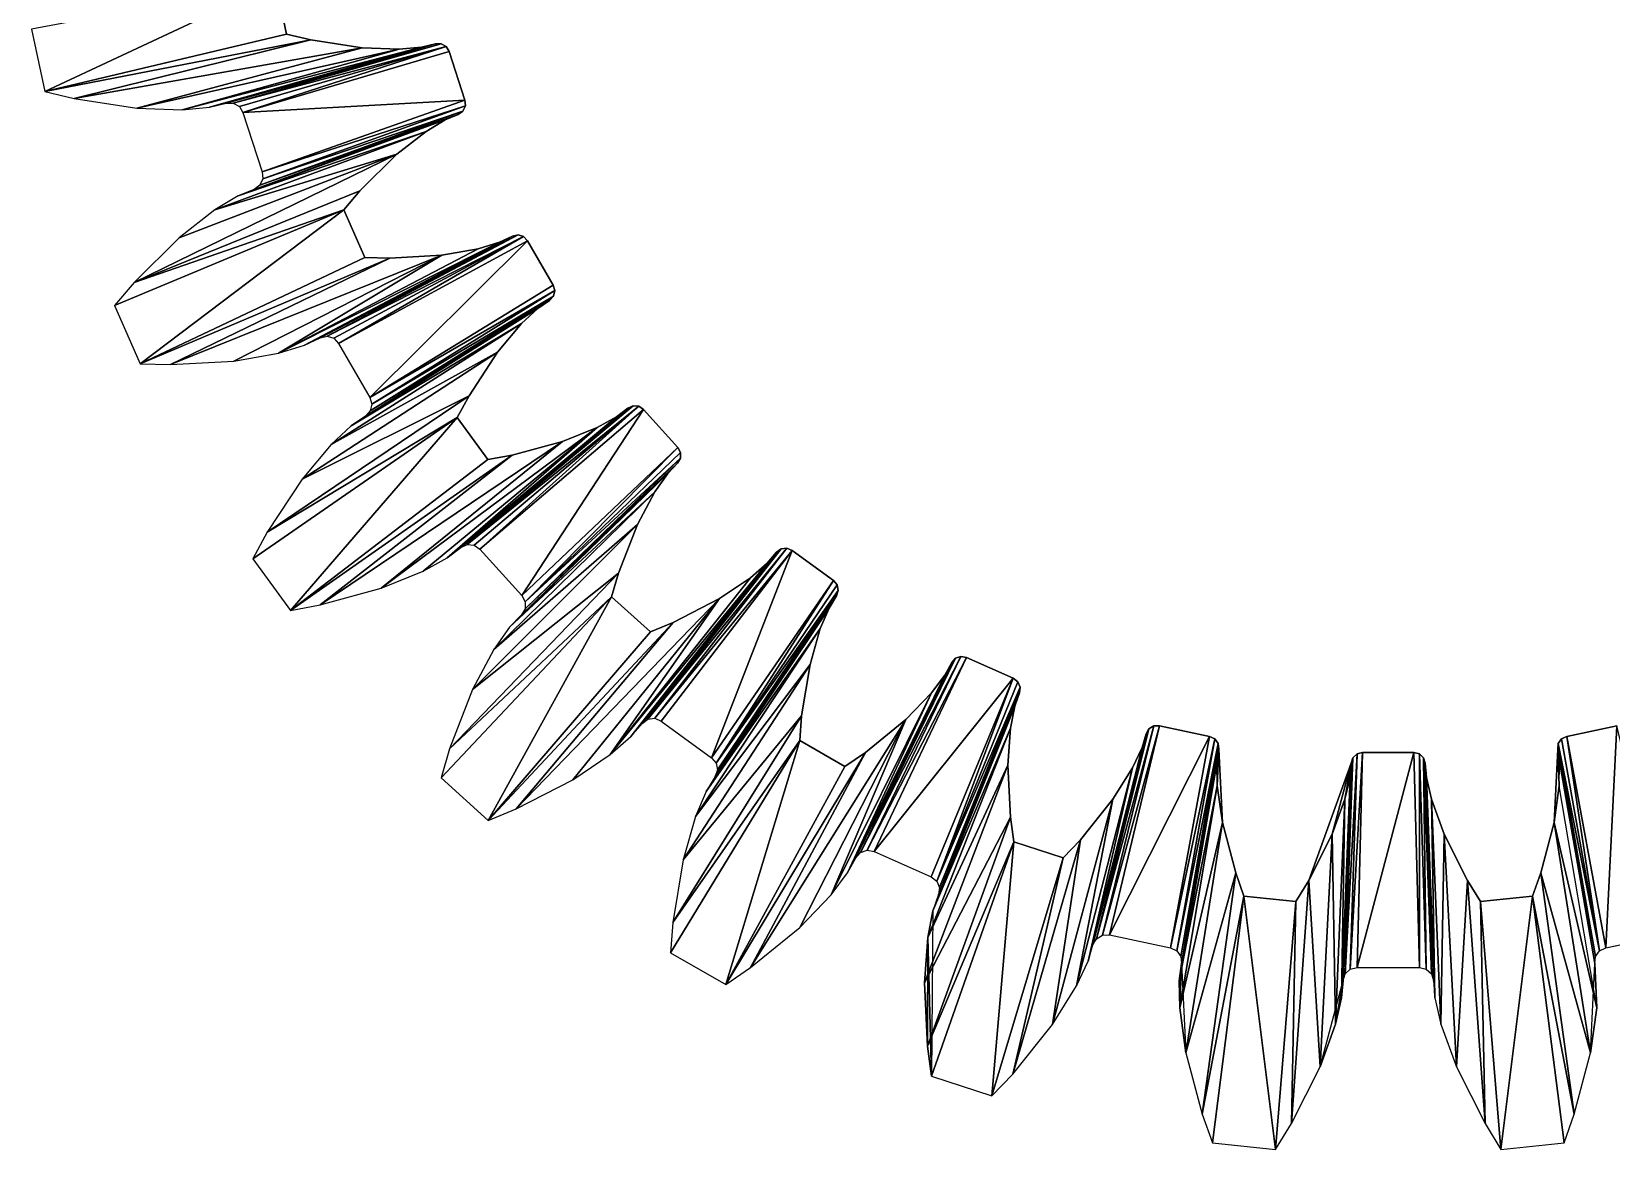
# Model space of a CAD drawing. Header units: inches. Extents: x 62 to 1153, y 3 to 780.
# Drawn here: x 717.66 to 744.51, y 434.57 to 453.57 of the extents above; entities that cross this region are included whole.
import ezdxf

# ---------------------------------------------------------------- set-up
doc = ezdxf.new("R2010")
doc.units = ezdxf.units.IN
doc.header["$MEASUREMENT"] = 0
doc.layers.add('ConstLine', color=6, linetype='Continuous')
doc.layers.add('Object', color=2, linetype='Continuous')

msp = doc.modelspace()

# ---------------------------------------------------------------- linework, layer by layer
at = {"layer": 'ConstLine'}
for points in [[(717.881, 452.55), (721.807, 454.391, 4), (717.656, 453.608)], [(721.807, 454.391, 4), (717.881, 452.55), (721.992, 453.524, 4)], [(717.881, 452.55), (722.401, 453.425, 4), (721.992, 453.524, 4)], [(722.401, 453.425, 4), (717.881, 452.55), (718.38, 452.43)], [(718.38, 452.43), (723.276, 453.289, 4), (722.401, 453.425, 4)], [(720.218, 452.239), (724.285, 453.301, 4), (723.907, 453.269, 4)], [(724.285, 453.301, 4), (720.218, 452.239), (720.678, 452.279)], [(720.678, 452.279), (724.52, 453.357, 4), (724.285, 453.301, 4)], [(724.52, 453.357, 4), (720.678, 452.279), (720.964, 452.348)], [(720.964, 452.348), (724.617, 453.359, 4), (724.52, 453.357, 4)], [(724.617, 453.359, 4), (720.964, 452.348), (721.084, 452.349)], [(721.084, 452.349), (724.703, 453.311, 4), (724.617, 453.359, 4)], [(724.703, 453.311, 4), (721.084, 452.349), (721.188, 452.291)], [(721.249, 452.189), (724.703, 453.311, 4), (721.188, 452.291)], [(724.703, 453.311, 4), (721.249, 452.189), (724.753, 453.227, 4)], [(723.276, 453.289, 4), (718.38, 452.43), (719.447, 452.265)], [(719.447, 452.265), (723.907, 453.269, 4), (723.276, 453.289, 4)], [(723.907, 453.269, 4), (719.447, 452.265), (720.218, 452.239)], [(721.249, 452.189), (725.022, 452.4, 4), (724.753, 453.227, 4)], [(725.022, 452.4, 4), (721.249, 452.189), (721.576, 451.181)], [(721.576, 451.181), (725.03, 452.303, 4), (725.022, 452.4, 4)], [(725.03, 452.303, 4), (721.576, 451.181), (721.587, 451.062)], [(721.587, 451.062), (724.989, 452.214, 4), (725.03, 452.303, 4)], [(721.168, 450.772), (724.362, 451.87, 4), (724.687, 452.065, 4)], [(724.687, 452.065, 4), (721.44, 450.885), (721.168, 450.772)], [(721.44, 450.885), (724.687, 452.065, 4), (724.909, 452.158, 4)], [(724.909, 452.158, 4), (721.537, 450.954), (721.44, 450.885)], [(724.989, 452.214, 4), (721.587, 451.062), (721.537, 450.954)], [(721.537, 450.954), (724.909, 452.158, 4), (724.989, 452.214, 4)], [(724.362, 451.87, 4), (721.168, 450.772), (720.772, 450.534)], [(720.772, 450.534), (723.863, 451.482, 4), (724.362, 451.87, 4)], [(723.863, 451.482, 4), (719.398, 449.3), (723.235, 450.858, 4)], [(719.398, 449.3), (723.863, 451.482, 4), (720.163, 450.06)], [(723.863, 451.482, 4), (720.772, 450.534), (720.163, 450.06)], [(719.398, 449.3), (722.962, 450.537, 4), (723.235, 450.858, 4)], [(722.962, 450.537, 4), (719.398, 449.3), (719.065, 448.909)], [(719.504, 447.921), (722.962, 450.537, 4), (719.065, 448.909)], [(722.962, 450.537, 4), (719.504, 447.921), (723.323, 449.727, 4)], [(722.297, 448.237), (725.83, 450.09, 4), (725.612, 449.987, 4)], [(725.83, 450.09, 4), (722.297, 448.237), (722.562, 448.363)], [(722.562, 448.363), (725.925, 450.112, 4), (725.83, 450.09, 4)], [(725.925, 450.112, 4), (722.562, 448.363), (722.678, 448.39)], [(722.678, 448.39), (726.019, 450.083, 4), (725.925, 450.112, 4)], [(726.019, 450.083, 4), (722.678, 448.39), (722.792, 448.355)], [(722.873, 448.267), (726.019, 450.083, 4), (722.792, 448.355)], [(726.019, 450.083, 4), (722.873, 448.267), (726.085, 450.012, 4)], [(721.854, 448.102), (725.612, 449.987, 4), (725.25, 449.876, 4)], [(725.612, 449.987, 4), (721.854, 448.102), (722.297, 448.237)], [(724.627, 449.765, 4), (721.854, 448.102), (725.25, 449.876, 4)], [(723.404, 447.349), (726.085, 450.012, 4), (722.873, 448.267)], [(726.085, 450.012, 4), (723.404, 447.349), (726.52, 449.259, 4)], [(719.504, 447.921), (723.744, 449.716, 4), (723.323, 449.727, 4)], [(723.744, 449.716, 4), (719.504, 447.921), (720.018, 447.907)], [(720.018, 447.907), (724.627, 449.765, 4), (723.744, 449.716, 4)], [(724.627, 449.765, 4), (720.018, 447.907), (721.095, 447.967)], [(721.854, 448.102), (724.627, 449.765, 4), (721.095, 447.967)], [(723.331, 447.032), (726.262, 448.861, 4), (726.461, 448.998, 4)], [(726.461, 448.998, 4), (723.412, 447.119), (723.331, 447.032)], [(723.404, 447.349), (726.549, 449.165, 4), (726.52, 449.259, 4)], [(726.549, 449.165, 4), (723.404, 447.349), (723.439, 447.235)], [(726.527, 449.07, 4), (723.439, 447.235), (723.412, 447.119)], [(723.412, 447.119), (726.461, 448.998, 4), (726.527, 449.07, 4)], [(723.439, 447.235), (726.527, 449.07, 4), (726.549, 449.165, 4)], [(723.089, 446.865), (725.985, 448.603, 4), (726.262, 448.861, 4)], [(726.262, 448.861, 4), (723.331, 447.032), (723.089, 446.865)], [(722.751, 446.549), (725.578, 448.119, 4), (725.985, 448.603, 4)], [(725.985, 448.603, 4), (723.089, 446.865), (722.751, 446.549)], [(722.254, 445.96), (725.093, 447.378, 4), (725.578, 448.119, 4)], [(725.578, 448.119, 4), (722.751, 446.549), (722.254, 445.96)], [(721.663, 445.056), (724.892, 447.008, 4), (725.093, 447.378, 4)], [(725.093, 447.378, 4), (722.254, 445.96), (721.663, 445.056)], [(724.72, 444.62), (727.791, 447.167, 4), (727.6, 447.021, 4)], [(727.791, 447.167, 4), (724.72, 444.62), (724.954, 444.799)], [(724.954, 444.799), (727.88, 447.208, 4), (727.791, 447.167, 4)], [(727.88, 447.208, 4), (724.954, 444.799), (725.062, 444.849)], [(725.062, 444.849), (727.977, 447.199, 4), (727.88, 447.208, 4)], [(727.977, 447.199, 4), (725.062, 444.849), (725.18, 444.838)], [(725.278, 444.769), (727.977, 447.199, 4), (725.18, 444.838)], [(727.977, 447.199, 4), (725.278, 444.769), (728.057, 447.143, 4)], [(725.987, 443.981), (728.057, 447.143, 4), (725.278, 444.769)], [(728.057, 447.143, 4), (725.987, 443.981), (728.639, 446.497, 4)], [(722.055, 443.73), (724.892, 447.008, 4), (721.419, 444.605)], [(724.892, 447.008, 4), (721.663, 445.056), (721.419, 444.605)], [(724.892, 447.008, 4), (722.055, 443.73), (725.414, 446.291, 4)], [(727.268, 446.837, 4), (724.72, 444.62), (727.6, 447.021, 4)], [(722.56, 443.823), (726.682, 446.599, 4), (725.828, 446.367, 4)], [(726.682, 446.599, 4), (722.56, 443.823), (723.601, 444.106)], [(723.601, 444.106), (727.268, 446.837, 4), (726.682, 446.599, 4)], [(727.268, 446.837, 4), (723.601, 444.106), (724.315, 444.396)], [(724.72, 444.62), (727.268, 446.837, 4), (724.315, 444.396)], [(722.055, 443.73), (725.828, 446.367, 4), (725.414, 446.291, 4)], [(725.828, 446.367, 4), (722.055, 443.73), (722.56, 443.823)], [(726.045, 443.877), (728.639, 446.497, 4), (725.987, 443.981)], [(726.044, 443.758), (728.635, 446.23, 4), (728.685, 446.314, 4)], [(728.685, 446.314, 4), (726.045, 443.877), (726.044, 443.758)], [(728.639, 446.497, 4), (726.045, 443.877), (728.686, 446.412, 4)], [(726.045, 443.877), (728.685, 446.314, 4), (728.686, 446.412, 4)], [(725.781, 443.442), (728.252, 445.744, 4), (728.469, 446.055, 4)], [(728.469, 446.055, 4), (725.983, 443.656), (725.781, 443.442)], [(725.983, 443.656), (728.469, 446.055, 4), (728.635, 446.23, 4)], [(728.635, 446.23, 4), (726.044, 443.758), (725.983, 443.656)], [(725.516, 443.063), (727.954, 445.187, 4), (728.252, 445.744, 4)], [(728.252, 445.744, 4), (725.781, 443.442), (725.516, 443.063)], [(727.954, 445.187, 4), (725.516, 443.063), (725.152, 442.383)], [(725.152, 442.383), (727.634, 444.361, 4), (727.954, 445.187, 4)], [(728.034, 441.809), (730.395, 444.774, 4), (730.317, 444.716, 4)], [(730.395, 444.774, 4), (728.034, 441.809), (728.129, 441.88)], [(730.16, 444.533, 4), (728.034, 441.809), (730.317, 444.716, 4)], [(728.129, 441.88), (730.492, 444.786, 4), (730.395, 444.774, 4)], [(730.492, 444.786, 4), (728.129, 441.88), (728.248, 441.895)], [(728.248, 441.895), (730.582, 444.747, 4), (730.492, 444.786, 4)], [(730.582, 444.747, 4), (728.248, 441.895), (728.357, 441.848)], [(729.215, 441.224), (730.582, 444.747, 4), (728.357, 441.848)], [(730.582, 444.747, 4), (729.215, 441.224), (731.285, 444.236, 4)], [(727.493, 441.282), (730.16, 444.533, 4), (729.874, 444.284, 4)], [(730.16, 444.533, 4), (727.493, 441.282), (727.843, 441.586)], [(728.034, 441.809), (730.16, 444.533, 4), (727.843, 441.586)], [(724.762, 441.377), (727.515, 443.957, 4), (727.634, 444.361, 4)], [(727.634, 444.361, 4), (725.152, 442.383), (724.762, 441.377)], [(729.35, 443.929, 4), (727.493, 441.282), (729.874, 444.284, 4)], [(729.293, 441.135), (731.285, 444.236, 4), (729.215, 441.224)], [(731.285, 444.236, 4), (729.293, 441.135), (731.35, 444.163, 4)], [(729.293, 441.135), (731.368, 444.067, 4), (731.35, 444.163, 4)], [(725.42, 440.161), (727.515, 443.957, 4), (724.617, 440.884)], [(727.515, 443.957, 4), (724.762, 441.377), (724.617, 440.884)], [(727.515, 443.957, 4), (725.42, 440.161), (728.174, 443.364, 4)], [(725.895, 440.357), (729.35, 443.929, 4), (728.563, 443.525, 4)], [(729.35, 443.929, 4), (725.895, 440.357), (726.855, 440.85)], [(727.493, 441.282), (729.35, 443.929, 4), (726.855, 440.85)], [(731.337, 443.974, 4), (729.316, 441.018), (729.278, 440.905)], [(729.278, 440.905), (731.211, 443.769, 4), (731.337, 443.974, 4)], [(731.368, 444.067, 4), (729.293, 441.135), (729.316, 441.018)], [(729.316, 441.018), (731.337, 443.974, 4), (731.368, 444.067, 4)], [(729.125, 440.654), (731.063, 443.419, 4), (731.211, 443.769, 4)], [(731.211, 443.769, 4), (729.278, 440.905), (729.125, 440.654)], [(725.42, 440.161), (728.563, 443.525, 4), (728.174, 443.364, 4)], [(728.563, 443.525, 4), (725.42, 440.161), (725.895, 440.357)], [(728.944, 440.228), (730.888, 442.812, 4), (731.063, 443.419, 4)], [(731.063, 443.419, 4), (729.125, 440.654), (728.944, 440.228)], [(731.747, 439.615), (733.297, 442.843, 4), (731.668, 439.525)], [(733.182, 442.631, 4), (731.668, 439.525), (733.297, 442.843, 4)], [(731.747, 439.615), (733.454, 442.948, 4), (733.361, 442.916, 4)], [(733.454, 442.948, 4), (731.747, 439.615), (731.86, 439.653)], [(733.297, 442.843, 4), (731.747, 439.615), (733.361, 442.916, 4)], [(731.86, 439.653), (733.55, 442.929, 4), (733.454, 442.948, 4)], [(733.55, 442.929, 4), (731.86, 439.653), (731.977, 439.63)], [(731.977, 439.63), (734.344, 442.575, 4), (733.55, 442.929, 4)], [(728.73, 439.488), (730.746, 441.938, 4), (730.888, 442.812, 4)], [(730.888, 442.812, 4), (728.944, 440.228), (728.73, 439.488)], [(732.953, 442.328, 4), (731.528, 439.267), (733.182, 442.631, 4)], [(731.668, 439.525), (733.182, 442.631, 4), (731.528, 439.267)], [(734.344, 442.575, 4), (731.977, 439.63), (732.945, 439.199)], [(733.041, 439.127), (734.344, 442.575, 4), (732.945, 439.199)], [(734.344, 442.575, 4), (733.041, 439.127), (734.422, 442.517, 4)], [(731.528, 439.267), (732.953, 442.328, 4), (731.249, 438.897)], [(732.515, 441.873, 4), (731.249, 438.897), (732.953, 442.328, 4)], [(733.041, 439.127), (734.461, 442.427, 4), (734.422, 442.517, 4)], [(734.461, 442.427, 4), (733.041, 439.127), (733.087, 439.018)], [(733.073, 438.899), (734.369, 442.102, 4), (734.449, 442.33, 4)], [(734.449, 442.33, 4), (733.087, 439.018), (733.073, 438.899)], [(733.087, 439.018), (734.449, 442.33, 4), (734.461, 442.427, 4)], [(734.369, 442.102, 4), (733.073, 438.899), (732.976, 438.622)], [(732.976, 438.622), (734.297, 441.73, 4), (734.369, 442.102, 4)], [(728.558, 438.422), (730.714, 441.519, 4), (730.746, 441.938, 4)], [(730.746, 441.938, 4), (728.73, 439.488), (728.558, 438.422)], [(729.878, 437.66), (732.515, 441.873, 4), (731.829, 441.313, 4)], [(732.515, 441.873, 4), (729.878, 437.66), (730.715, 438.342)], [(731.249, 438.897), (732.515, 441.873, 4), (730.715, 438.342)], [(735.756, 438.15), (736.733, 441.766, 4), (736.649, 441.716, 4)], [(736.733, 441.766, 4), (735.756, 438.15), (735.859, 438.212)], [(735.859, 438.212), (736.831, 441.767, 4), (736.733, 441.766, 4)], [(736.831, 441.767, 4), (735.859, 438.212), (735.978, 438.213)], [(735.978, 438.213), (737.681, 441.586, 4), (736.831, 441.767, 4)], [(744.418, 437.993), (744.602, 441.767, 4), (743.752, 441.586, 4)], [(744.602, 441.767, 4), (744.418, 437.993), (745.455, 438.213)], [(730.714, 441.519, 4), (728.558, 438.422), (728.518, 437.91)], [(729.455, 437.369), (730.714, 441.519, 4), (728.518, 437.91)], [(730.714, 441.519, 4), (729.455, 437.369), (731.482, 441.075, 4)], [(732.888, 438.168), (734.251, 441.099, 4), (734.297, 441.73, 4)], [(734.297, 441.73, 4), (732.976, 438.622), (732.888, 438.168)], [(735.756, 438.15), (736.602, 441.63, 4), (735.698, 438.046)], [(736.533, 441.399, 4), (735.698, 438.046), (736.602, 441.63, 4)], [(736.602, 441.63, 4), (735.756, 438.15), (736.649, 441.716, 4)], [(737.681, 441.586, 4), (735.978, 438.213), (737.015, 437.993)], [(737.015, 437.993), (737.77, 441.545, 4), (737.681, 441.586, 4)], [(737.77, 441.545, 4), (737.015, 437.993), (737.123, 437.943)], [(737.123, 437.943), (737.826, 441.465, 4), (737.77, 441.545, 4)], [(743.607, 441.465, 4), (744.31, 437.943), (743.663, 441.545, 4)], [(744.31, 437.943), (743.752, 441.586, 4), (743.663, 441.545, 4)], [(743.752, 441.586, 4), (744.31, 437.943), (744.418, 437.993)], [(729.455, 437.369), (731.829, 441.313, 4), (731.482, 441.075, 4)], [(731.829, 441.313, 4), (729.455, 437.369), (729.878, 437.66)], [(735.698, 438.046), (736.533, 441.399, 4), (735.614, 437.765)], [(736.372, 441.056, 4), (735.614, 437.765), (736.533, 441.399, 4)], [(737.826, 441.465, 4), (737.123, 437.943), (737.192, 437.845)], [(737.192, 437.845), (737.835, 441.368, 4), (737.826, 441.465, 4)], [(737.835, 441.368, 4), (737.192, 437.845), (737.203, 437.727)], [(737.203, 437.727), (737.804, 441.129, 4), (737.835, 441.368, 4)], [(737.811, 440.75, 4), (737.835, 441.368, 4), (737.804, 441.129, 4)], [(737.835, 441.368, 4), (737.811, 440.75, 4), (737.898, 440.124, 4)], [(739.983, 437.552), (740.187, 441.291, 4), (740.115, 441.225, 4)], [(740.187, 441.291, 4), (739.983, 437.552), (740.07, 437.633)], [(740.086, 441.132, 4), (739.983, 437.552), (740.115, 441.225, 4)], [(740.07, 437.633), (740.282, 441.313, 4), (740.187, 441.291, 4)], [(740.282, 441.313, 4), (740.07, 437.633), (740.186, 437.66)], [(740.186, 437.66), (741.151, 441.313, 4), (740.282, 441.313, 4)], [(741.151, 441.313, 4), (740.186, 437.66), (741.247, 437.66)], [(741.247, 437.66), (741.247, 441.291, 4), (741.151, 441.313, 4)], [(741.247, 441.291, 4), (741.247, 437.66), (741.363, 437.633)], [(741.363, 437.633), (741.318, 441.225, 4), (741.247, 441.291, 4)], [(741.318, 441.225, 4), (741.363, 437.633), (741.45, 437.552)], [(741.45, 437.552), (741.347, 441.132, 4), (741.318, 441.225, 4)], [(743.622, 440.75, 4), (743.598, 441.368, 4), (743.536, 440.124, 4)], [(743.598, 441.368, 4), (744.241, 437.845), (743.607, 441.465, 4)], [(743.598, 441.368, 4), (743.622, 440.75, 4), (743.629, 441.129, 4)], [(743.629, 441.129, 4), (744.231, 437.727), (743.598, 441.368, 4)], [(744.241, 437.845), (743.598, 441.368, 4), (744.231, 437.727)], [(744.31, 437.943), (743.607, 441.465, 4), (744.241, 437.845)], [(732.832, 437.399), (734.295, 440.215, 4), (734.251, 441.099, 4)], [(734.251, 441.099, 4), (732.888, 438.168), (732.832, 437.399)], [(736.038, 440.519, 4), (735.419, 437.346), (736.372, 441.056, 4)], [(735.614, 437.765), (736.372, 441.056, 4), (735.419, 437.346)], [(737.165, 437.435), (737.811, 440.75, 4), (737.804, 441.129, 4)], [(737.804, 441.129, 4), (737.203, 437.727), (737.165, 437.435)], [(740.086, 441.132, 4), (739.367, 439.137, 4), (739.766, 439.927, 4)], [(740.086, 441.132, 4), (739.766, 439.927, 4), (739.981, 440.522, 4)], [(740.067, 440.891, 4), (739.948, 437.438), (740.086, 441.132, 4)], [(739.983, 437.552), (740.086, 441.132, 4), (739.948, 437.438)], [(740.086, 441.132, 4), (739.981, 440.522, 4), (740.067, 440.891, 4)], [(741.347, 441.132, 4), (741.45, 437.552), (741.486, 437.438)], [(741.486, 437.438), (741.366, 440.891, 4), (741.347, 441.132, 4)], [(737.811, 440.75, 4), (737.165, 437.435), (737.173, 436.973)], [(737.173, 436.973), (737.898, 440.124, 4), (737.811, 440.75, 4)], [(739.981, 440.522, 4), (739.924, 437.145), (740.067, 440.891, 4)], [(739.948, 437.438), (740.067, 440.891, 4), (739.924, 437.145)], [(741.509, 437.145), (741.452, 440.522, 4), (741.366, 440.891, 4)], [(741.366, 440.891, 4), (741.486, 437.438), (741.509, 437.145)], [(743.536, 440.124, 4), (744.26, 436.973), (743.622, 440.75, 4)], [(735.419, 437.346), (736.038, 440.519, 4), (735.012, 436.691)], [(735.484, 439.829, 4), (735.012, 436.691), (736.038, 440.519, 4)], [(739.766, 439.927, 4), (739.82, 436.695), (739.981, 440.522, 4)], [(739.924, 437.145), (739.981, 440.522, 4), (739.82, 436.695)], [(741.452, 440.522, 4), (741.509, 437.145), (741.613, 436.695)], [(741.613, 436.695), (741.667, 439.927, 4), (741.452, 440.522, 4)], [(734.295, 440.215, 4), (732.832, 437.399), (732.885, 436.321)], [(732.885, 436.321), (734.35, 439.798, 4), (734.295, 440.215, 4)], [(737.898, 440.124, 4), (737.173, 436.973), (737.279, 436.209)], [(737.279, 436.209), (738.124, 439.268, 4), (737.898, 440.124, 4)], [(739.367, 439.137, 4), (739.558, 435.969), (739.766, 439.927, 4)], [(739.82, 436.695), (739.766, 439.927, 4), (739.558, 435.969)], [(741.667, 439.927, 4), (741.613, 436.695), (741.876, 435.969)], [(741.876, 435.969), (742.066, 439.137, 4), (741.667, 439.927, 4)], [(743.309, 439.268, 4), (744.154, 436.209), (743.536, 440.124, 4)], [(744.26, 436.973), (743.536, 440.124, 4), (744.154, 436.209)], [(734.35, 439.798, 4), (732.885, 436.321), (732.953, 435.812)], [(733.981, 435.478), (734.35, 439.798, 4), (732.953, 435.812)], [(734.35, 439.798, 4), (733.981, 435.478), (735.194, 439.524, 4)], [(735.194, 439.524, 4), (734.335, 435.85), (735.484, 439.829, 4)], [(735.012, 436.691), (735.484, 439.829, 4), (734.335, 435.85)], [(734.335, 435.85), (735.194, 439.524, 4), (733.981, 435.478)], [(738.124, 439.268, 4), (737.279, 436.209), (737.555, 435.166)], [(737.555, 435.166), (738.265, 438.871, 4), (738.124, 439.268, 4)], [(739.558, 435.969), (739.367, 439.137, 4), (739.071, 435.006)], [(739.147, 438.779, 4), (739.071, 435.006), (739.367, 439.137, 4)], [(742.066, 439.137, 4), (741.876, 435.969), (742.362, 435.006)], [(742.362, 435.006), (742.287, 438.779, 4), (742.066, 439.137, 4)], [(743.168, 438.871, 4), (743.879, 435.166), (743.309, 439.268, 4)], [(744.154, 436.209), (743.309, 439.268, 4), (743.879, 435.166)], [(738.265, 438.871, 4), (737.555, 435.166), (737.727, 434.682)], [(738.802, 434.569), (738.265, 438.871, 4), (737.727, 434.682)], [(738.265, 438.871, 4), (738.802, 434.569), (739.147, 438.779, 4)], [(742.631, 434.569), (743.168, 438.871, 4), (742.287, 438.779, 4)], [(743.168, 438.871, 4), (742.631, 434.569), (743.707, 434.682)], [(743.879, 435.166), (743.168, 438.871, 4), (743.707, 434.682)], [(732.953, 435.812), (732.888, 438.168), (732.976, 438.622)], [(739.071, 435.006), (739.147, 438.779, 4), (738.802, 434.569)], [(742.287, 438.779, 4), (742.362, 435.006), (742.631, 434.569)], [(732.888, 438.168), (732.885, 436.321), (732.832, 437.399)], [(732.885, 436.321), (732.888, 438.168), (732.953, 435.812)], [(737.203, 437.727), (737.173, 436.973), (737.165, 437.435)], [(737.173, 436.973), (737.203, 437.727), (737.279, 436.209)], [(744.154, 436.209), (744.231, 437.727), (744.26, 436.973)], [(739.558, 435.969), (739.948, 437.438), (739.82, 436.695)], [(739.82, 436.695), (739.948, 437.438), (739.924, 437.145)]]:
    msp.add_3dface(points, dxfattribs=at)
at = {"layer": 'Object'}
for p, q in [((721.807, 454.391, 4), (721.992, 453.524, 4)), ((717.656, 453.608), (717.881, 452.55)), ((717.881, 452.55), (721.992, 453.524, 4)), ((721.992, 453.524, 4), (722.401, 453.425, 4)), ((722.401, 453.425, 4), (723.276, 453.289, 4)), ((723.907, 453.269, 4), (724.285, 453.301, 4)), ((724.285, 453.301, 4), (724.52, 453.357, 4)), ((724.52, 453.357, 4), (724.62, 453.357, 4)), ((724.62, 453.357, 4), (724.703, 453.311, 4)), ((724.703, 453.311, 4), (724.753, 453.227, 4)), ((723.276, 453.289, 4), (723.907, 453.269, 4)), ((724.753, 453.227, 4), (725.022, 452.4, 4)), ((717.881, 452.55), (718.38, 452.43)), ((718.38, 452.43), (719.447, 452.265)), ((719.447, 452.265), (720.218, 452.239)), ((720.218, 452.239), (720.678, 452.279)), ((720.678, 452.279), (720.964, 452.348)), ((720.964, 452.348), (721.084, 452.349)), ((721.084, 452.349), (721.188, 452.291)), ((721.188, 452.291), (721.249, 452.189)), ((725.03, 452.303, 4), (724.989, 452.214, 4)), ((725.022, 452.4, 4), (725.03, 452.303, 4)), ((721.249, 452.189), (721.576, 451.181)), ((724.687, 452.065, 4), (724.362, 451.87, 4)), ((724.909, 452.158, 4), (724.687, 452.065, 4)), ((724.989, 452.214, 4), (724.909, 452.158, 4)), ((724.362, 451.87, 4), (723.863, 451.482, 4)), ((723.863, 451.482, 4), (723.235, 450.858, 4)), ((721.576, 451.181), (721.587, 451.062)), ((721.44, 450.885), (721.168, 450.772)), ((721.537, 450.954), (721.44, 450.885)), ((721.587, 451.062), (721.537, 450.954)), ((721.168, 450.772), (720.772, 450.534)), ((723.235, 450.858, 4), (722.962, 450.537, 4)), ((719.065, 448.909), (722.962, 450.537, 4)), ((720.772, 450.534), (720.163, 450.06)), ((722.962, 450.537, 4), (723.323, 449.727, 4)), ((725.612, 449.987, 4), (725.83, 450.09, 4)), ((725.83, 450.09, 4), (725.925, 450.112, 4)), ((725.925, 450.112, 4), (726.019, 450.083, 4)), ((726.019, 450.083, 4), (726.085, 450.012, 4)), ((720.163, 450.06), (719.398, 449.3)), ((724.627, 449.765, 4), (725.25, 449.876, 4)), ((725.25, 449.876, 4), (725.612, 449.987, 4)), ((726.085, 450.012, 4), (726.52, 449.259, 4)), ((723.323, 449.727, 4), (719.504, 447.921)), ((723.323, 449.727, 4), (723.744, 449.716, 4)), ((723.744, 449.716, 4), (724.627, 449.765, 4)), ((719.398, 449.3), (719.065, 448.909)), ((726.461, 448.998, 4), (726.262, 448.861, 4)), ((726.527, 449.07, 4), (726.461, 448.998, 4)), ((726.52, 449.259, 4), (726.549, 449.165, 4)), ((726.549, 449.165, 4), (726.527, 449.07, 4)), ((719.065, 448.909), (719.504, 447.921)), ((726.262, 448.861, 4), (725.985, 448.603, 4)), ((725.985, 448.603, 4), (725.578, 448.119, 4)), ((721.854, 448.102), (722.297, 448.237)), ((722.297, 448.237), (722.562, 448.363)), ((722.562, 448.363), (722.678, 448.39)), ((722.678, 448.39), (722.792, 448.355)), ((722.792, 448.355), (722.873, 448.267)), ((722.873, 448.267), (723.404, 447.349)), ((720.018, 447.907), (721.095, 447.967)), ((721.095, 447.967), (721.854, 448.102)), ((725.578, 448.119, 4), (725.093, 447.378, 4)), ((719.504, 447.921), (720.018, 447.907)), ((723.412, 447.119), (723.331, 447.032)), ((723.404, 447.349), (723.439, 447.235)), ((723.439, 447.235), (723.412, 447.119)), ((725.093, 447.378, 4), (724.892, 447.008, 4)), ((727.6, 447.021, 4), (727.791, 447.167, 4)), ((727.791, 447.167, 4), (727.88, 447.208, 4)), ((727.88, 447.208, 4), (727.977, 447.199, 4)), ((727.977, 447.199, 4), (728.057, 447.143, 4)), ((728.057, 447.143, 4), (728.639, 446.497, 4)), ((724.892, 447.008, 4), (721.419, 444.605)), ((723.089, 446.865), (722.751, 446.549)), ((723.331, 447.032), (723.089, 446.865)), ((724.892, 447.008, 4), (725.414, 446.291, 4)), ((727.268, 446.837, 4), (727.6, 447.021, 4)), ((725.828, 446.367, 4), (726.682, 446.599, 4)), ((726.682, 446.599, 4), (727.268, 446.837, 4)), ((722.751, 446.549), (722.254, 445.96)), ((725.414, 446.291, 4), (725.828, 446.367, 4)), ((728.685, 446.314, 4), (728.635, 446.23, 4)), ((728.639, 446.497, 4), (728.686, 446.412, 4)), ((728.686, 446.412, 4), (728.685, 446.314, 4)), ((725.414, 446.291, 4), (722.055, 443.73)), ((728.469, 446.055, 4), (728.252, 445.744, 4)), ((728.635, 446.23, 4), (728.469, 446.055, 4)), ((722.254, 445.96), (721.663, 445.056)), ((728.252, 445.744, 4), (727.954, 445.187, 4)), ((721.663, 445.056), (721.419, 444.605)), ((727.954, 445.187, 4), (727.634, 444.361, 4)), ((724.72, 444.62), (724.954, 444.799)), ((724.954, 444.799), (725.062, 444.849)), ((725.062, 444.849), (725.18, 444.838)), ((725.18, 444.838), (725.278, 444.769)), ((725.278, 444.769), (725.987, 443.981)), ((730.16, 444.533, 4), (730.317, 444.716, 4)), ((730.317, 444.716, 4), (730.395, 444.774, 4)), ((730.395, 444.774, 4), (730.492, 444.786, 4)), ((730.492, 444.786, 4), (730.582, 444.747, 4)), ((730.582, 444.747, 4), (731.285, 444.236, 4)), ((721.419, 444.605), (722.055, 443.73)), ((724.315, 444.396), (724.72, 444.62)), ((729.874, 444.284, 4), (730.16, 444.533, 4)), ((723.601, 444.106), (724.315, 444.396)), ((727.634, 444.361, 4), (727.515, 443.957, 4)), ((729.35, 443.929, 4), (729.874, 444.284, 4)), ((731.285, 444.236, 4), (731.35, 444.163, 4)), ((731.35, 444.163, 4), (731.368, 444.067, 4)), ((722.56, 443.823), (723.601, 444.106)), ((727.515, 443.957, 4), (724.617, 440.884)), ((725.987, 443.981), (726.045, 443.877)), ((727.515, 443.957, 4), (728.174, 443.364, 4)), ((728.563, 443.525, 4), (729.35, 443.929, 4)), ((731.337, 443.974, 4), (731.211, 443.769, 4)), ((731.368, 444.067, 4), (731.337, 443.974, 4)), ((722.055, 443.73), (722.56, 443.823)), ((722.055, 443.73), (722.055, 443.73)), ((725.983, 443.656), (725.781, 443.442)), ((726.044, 443.758), (725.983, 443.656)), ((726.045, 443.877), (726.044, 443.758)), ((731.211, 443.769, 4), (731.063, 443.419, 4)), ((728.174, 443.364, 4), (725.42, 440.161)), ((725.781, 443.442), (725.516, 443.063)), ((728.174, 443.364, 4), (728.563, 443.525, 4)), ((731.063, 443.419, 4), (730.888, 442.812, 4)), ((725.516, 443.063), (725.152, 442.383)), ((733.182, 442.631, 4), (733.297, 442.843, 4)), ((733.297, 442.843, 4), (733.361, 442.916, 4)), ((733.361, 442.916, 4), (733.454, 442.948, 4)), ((733.454, 442.948, 4), (733.55, 442.929, 4)), ((733.55, 442.929, 4), (734.344, 442.575, 4)), ((730.888, 442.812, 4), (730.746, 441.938, 4)), ((732.953, 442.328, 4), (733.182, 442.631, 4)), ((734.344, 442.575, 4), (734.422, 442.517, 4)), ((725.152, 442.383), (724.762, 441.377)), ((732.515, 441.873, 4), (732.953, 442.328, 4)), ((734.449, 442.33, 4), (734.369, 442.102, 4)), ((734.422, 442.517, 4), (734.461, 442.427, 4)), ((734.461, 442.427, 4), (734.449, 442.33, 4)), ((734.369, 442.102, 4), (734.297, 441.73, 4)), ((727.843, 441.586), (728.034, 441.809)), ((728.034, 441.809), (728.129, 441.88)), ((728.129, 441.88), (728.248, 441.895)), ((728.248, 441.895), (728.357, 441.848)), ((728.357, 441.848), (729.215, 441.224)), ((730.746, 441.938, 4), (730.714, 441.519, 4)), ((731.829, 441.313, 4), (732.515, 441.873, 4)), ((736.649, 441.716, 4), (736.733, 441.766, 4)), ((736.733, 441.766, 4), (736.831, 441.767, 4)), ((736.831, 441.767, 4), (737.681, 441.586, 4)), ((743.752, 441.586, 4), (744.602, 441.767, 4)), ((727.493, 441.282), (727.843, 441.586)), ((730.714, 441.519, 4), (728.518, 437.91)), ((730.714, 441.519, 4), (731.482, 441.075, 4)), ((734.297, 441.73, 4), (734.251, 441.099, 4)), ((736.533, 441.399, 4), (736.602, 441.63, 4)), ((736.602, 441.63, 4), (736.649, 441.716, 4)), ((737.681, 441.586, 4), (737.77, 441.545, 4)), ((737.77, 441.545, 4), (737.826, 441.465, 4)), ((743.607, 441.465, 4), (743.663, 441.545, 4)), ((743.663, 441.545, 4), (743.752, 441.586, 4)), ((724.762, 441.377), (724.617, 440.884)), ((726.855, 440.85), (727.493, 441.282)), ((729.215, 441.224), (729.293, 441.135)), ((731.482, 441.075, 4), (731.829, 441.313, 4)), ((736.372, 441.056, 4), (736.533, 441.399, 4)), ((737.826, 441.465, 4), (737.835, 441.368, 4)), ((737.835, 441.368, 4), (737.898, 440.124, 4)), ((740.086, 441.132, 4), (740.115, 441.225, 4)), ((740.115, 441.225, 4), (740.187, 441.291, 4)), ((740.187, 441.291, 4), (740.282, 441.313, 4)), ((740.282, 441.313, 4), (741.151, 441.313, 4)), ((741.151, 441.313, 4), (741.247, 441.291, 4)), ((741.247, 441.291, 4), (741.318, 441.225, 4)), ((741.318, 441.225, 4), (741.347, 441.132, 4)), ((743.536, 440.124, 4), (743.598, 441.368, 4)), ((743.598, 441.368, 4), (743.607, 441.465, 4)), ((729.316, 441.018), (729.278, 440.905)), ((729.293, 441.135), (729.316, 441.018)), ((731.482, 441.075, 4), (729.455, 437.369)), ((734.251, 441.099, 4), (734.295, 440.215, 4)), ((736.038, 440.519, 4), (736.372, 441.056, 4)), ((739.367, 439.137, 4), (740.086, 441.132, 4)), ((741.347, 441.132, 4), (741.366, 440.891, 4)), ((724.617, 440.884), (725.42, 440.161)), ((725.895, 440.357), (726.855, 440.85)), ((729.278, 440.905), (729.125, 440.654)), ((741.366, 440.891, 4), (741.452, 440.522, 4)), ((729.125, 440.654), (728.944, 440.228)), ((735.484, 439.829, 4), (736.038, 440.519, 4)), ((741.452, 440.522, 4), (741.667, 439.927, 4)), ((725.42, 440.161), (725.895, 440.357)), ((728.944, 440.228), (728.73, 439.488)), ((734.295, 440.215, 4), (734.35, 439.798, 4)), ((737.898, 440.124, 4), (738.124, 439.268, 4)), ((741.667, 439.927, 4), (742.066, 439.137, 4)), ((743.309, 439.268, 4), (743.536, 440.124, 4)), ((731.668, 439.525), (731.747, 439.615)), ((731.747, 439.615), (731.86, 439.653)), ((731.86, 439.653), (731.977, 439.63)), ((731.977, 439.63), (732.945, 439.199)), ((734.35, 439.798, 4), (732.953, 435.812)), ((734.35, 439.798, 4), (735.194, 439.524, 4)), ((735.194, 439.524, 4), (735.484, 439.829, 4)), ((728.73, 439.488), (728.558, 438.422)), ((731.528, 439.267), (731.668, 439.525)), ((735.194, 439.524, 4), (733.981, 435.478)), ((731.249, 438.897), (731.528, 439.267)), ((732.945, 439.199), (733.041, 439.127)), ((733.041, 439.127), (733.087, 439.018)), ((738.124, 439.268, 4), (738.265, 438.871, 4)), ((739.147, 438.779, 4), (739.367, 439.137, 4)), ((742.066, 439.137, 4), (742.287, 438.779, 4)), ((743.168, 438.871, 4), (743.309, 439.268, 4)), ((730.715, 438.342), (731.249, 438.897)), ((733.073, 438.899), (732.976, 438.622)), ((733.087, 439.018), (733.073, 438.899)), ((738.265, 438.871, 4), (737.727, 434.682)), ((738.265, 438.871, 4), (739.147, 438.779, 4)), ((742.287, 438.779, 4), (743.168, 438.871, 4)), ((743.168, 438.871, 4), (743.707, 434.682)), ((732.976, 438.622), (732.888, 438.168)), ((739.147, 438.779, 4), (738.802, 434.569)), ((742.287, 438.779, 4), (742.631, 434.569)), ((728.558, 438.422), (728.518, 437.91)), ((729.878, 437.66), (730.715, 438.342)), ((732.888, 438.168), (732.832, 437.399)), ((735.614, 437.765), (735.698, 438.046)), ((735.698, 438.046), (735.756, 438.15)), ((735.756, 438.15), (735.859, 438.212)), ((735.859, 438.212), (735.978, 438.213)), ((735.978, 438.213), (737.015, 437.993)), ((737.015, 437.993), (737.123, 437.943)), ((744.31, 437.943), (744.418, 437.993)), ((744.418, 437.993), (745.455, 438.213)), ((728.518, 437.91), (729.455, 437.369)), ((735.419, 437.346), (735.614, 437.765)), ((737.123, 437.943), (737.192, 437.845)), ((737.203, 437.727), (737.165, 437.435)), ((737.192, 437.845), (737.203, 437.727)), ((744.231, 437.727), (744.241, 437.845)), ((744.26, 436.973), (744.231, 437.727)), ((744.241, 437.845), (744.31, 437.943)), ((729.455, 437.369), (729.878, 437.66)), ((739.948, 437.438), (739.983, 437.552)), ((739.983, 437.552), (740.07, 437.633)), ((740.07, 437.633), (740.186, 437.66)), ((740.186, 437.66), (741.247, 437.66)), ((741.247, 437.66), (741.363, 437.633)), ((741.363, 437.633), (741.45, 437.552)), ((741.45, 437.552), (741.486, 437.438)), ((732.832, 437.399), (732.885, 436.321)), ((735.012, 436.691), (735.419, 437.346)), ((737.165, 437.435), (737.173, 436.973)), ((739.924, 437.145), (739.948, 437.438)), ((741.486, 437.438), (741.509, 437.145)), ((737.173, 436.973), (737.279, 436.209)), ((739.82, 436.695), (739.924, 437.145)), ((741.509, 437.145), (741.613, 436.695)), ((744.154, 436.209), (744.26, 436.973)), ((734.335, 435.85), (735.012, 436.691)), ((739.558, 435.969), (739.82, 436.695)), ((741.613, 436.695), (741.876, 435.969)), ((732.885, 436.321), (732.953, 435.812)), ((737.279, 436.209), (737.555, 435.166)), ((743.879, 435.166), (744.154, 436.209)), ((733.981, 435.478), (734.335, 435.85)), ((739.071, 435.006), (739.558, 435.969)), ((741.876, 435.969), (742.362, 435.006)), ((732.953, 435.812), (733.981, 435.478)), ((737.555, 435.166), (737.727, 434.682)), ((743.707, 434.682), (743.879, 435.166)), ((738.802, 434.569), (739.071, 435.006)), ((742.362, 435.006), (742.631, 434.569)), ((737.727, 434.682), (738.802, 434.569)), ((742.631, 434.569), (743.707, 434.682))]:
    msp.add_line(p, q, dxfattribs=at)

doc.saveas('drawing.dxf')
